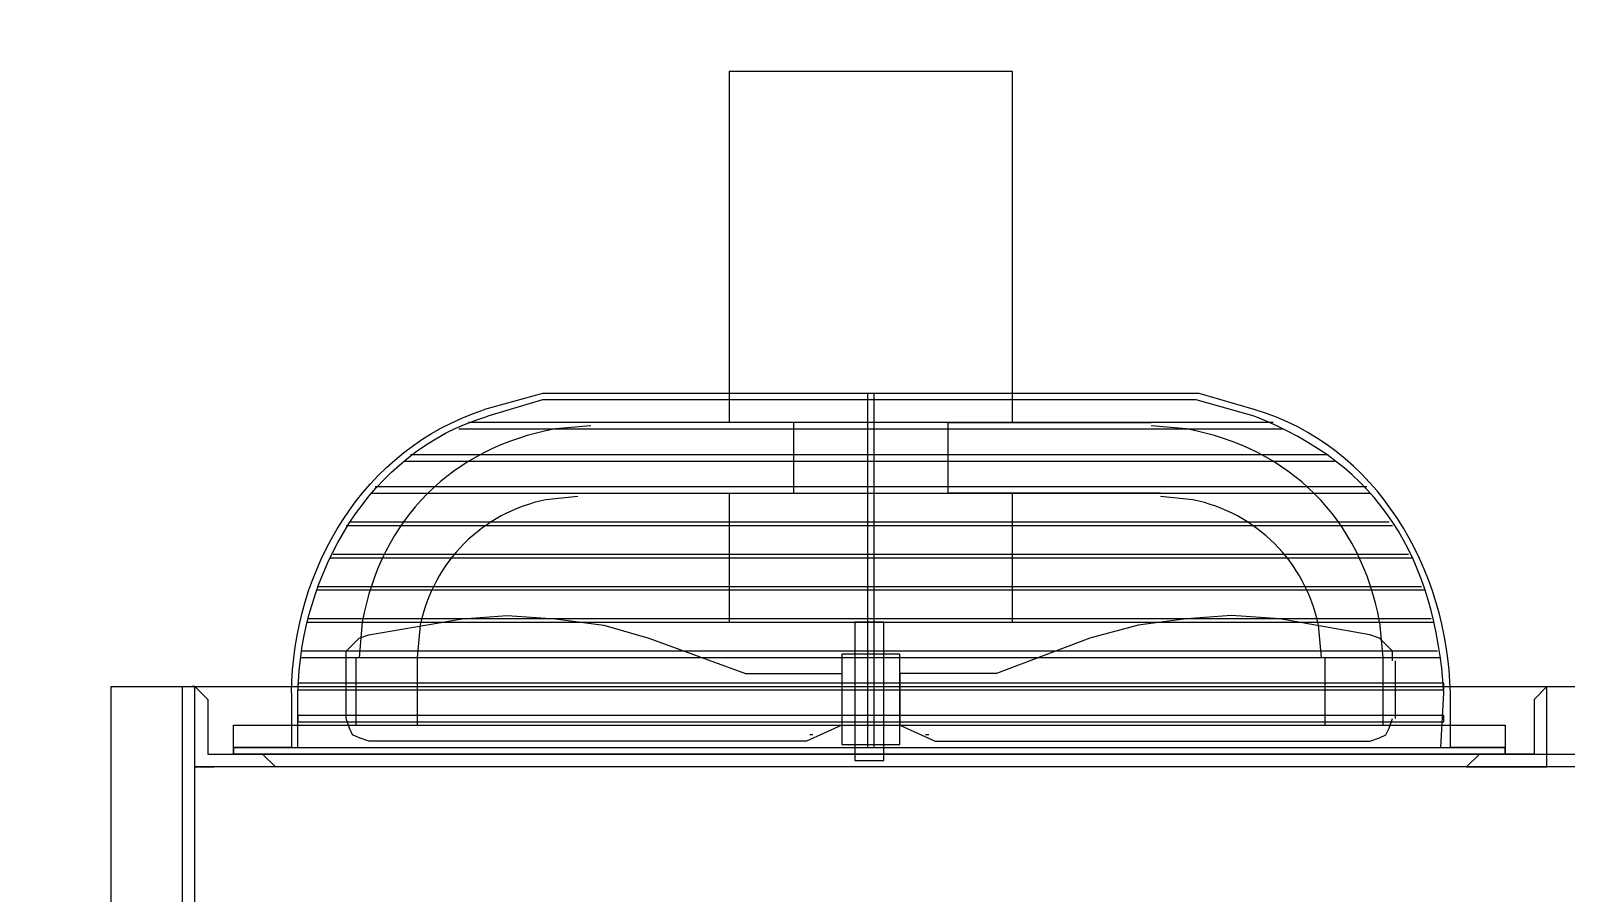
# Model space of a CAD drawing. Header units: metres. Extents: x 530339 to 530792, y 2675149 to 2675327.
# Drawn here: x 530573.107 to 530573.766, y 2675245.667 to 2675246.038 of the extents above; entities that cross this region are included whole.
import ezdxf

# ---------------------------------------------------------------- set-up
doc = ezdxf.new("R2010")
doc.units = ezdxf.units.M
doc.layers.add('300mm Hume Pipe', color=74, linetype='Continuous')
doc.layers.add('IDT', color=7, linetype='Continuous')

# ---------------------------------------------------------------- blocks, each defined once
blk = doc.blocks.new('IDT')
at = {"layer": 'IDT', "color": 0, "lineweight": 25}
for p, q in [((15.01424, 8.57175), (15.01424, 8.40715)), ((15.01977, 8.40715), (15.01977, 8.5676)), ((15.0502, 8.53717), (15.0502, 8.40715)), ((13.85793, 8.44173), (15.01424, 8.44173)), ((14.4679, 8.44173), (14.43332, 8.44173)), ((14.43332, 8.44173), (14.43332, 8.40715)), ((14.46236, 8.4362), (14.4679, 8.44173)), ((14.73069, 8.43896), (14.71825, 8.43896)), ((14.71825, 8.43896), (14.71825, 8.37949)), ((14.73069, 8.37949), (14.73069, 8.43896)), ((14.97966, 8.44173), (15.01424, 8.44173)), ((14.98519, 8.4362), (14.97966, 8.44173)), ((15.01424, 8.44173), (15.00594, 8.44173)), ((15.01424, 8.44173), (15.01424, 8.40715)), ((14.98519, 8.4362), (13.88697, 8.4362)), ((14.43885, 8.41268), (14.43885, 8.4362)), ((14.43885, 8.4362), (14.46236, 8.4362)), ((14.4513, 8.4362), (14.99764, 8.4362)), ((14.4513, 8.42375), (14.4513, 8.4362)), ((14.99764, 8.4362), (14.4513, 8.4362)), ((14.4513, 8.4362), (14.4513, 8.43343)), ((14.4513, 8.43343), (14.4513, 8.4362)), ((14.4513, 8.4362), (14.47896, 8.4362)), ((14.4513, 8.43343), (14.47481, 8.43343)), ((14.99764, 8.43343), (14.4513, 8.43343)), ((14.47481, 8.43343), (14.47481, 8.40992)), ((14.47896, 8.43343), (14.47758, 8.40992)), ((14.73623, 8.43205), (14.71133, 8.43205)), ((14.71133, 8.43205), (14.71133, 8.39332)), ((14.7224, 8.43343), (14.7224, 8.28128)), ((14.72516, 8.43343), (14.72516, 8.28128)), ((14.73623, 8.39332), (14.73623, 8.43205)), ((14.96998, 8.4362), (14.99764, 8.4362)), ((14.96998, 8.43343), (14.96998, 8.40992)), ((14.97275, 8.40992), (14.97275, 8.43343)), ((14.97275, 8.43343), (14.99764, 8.43343)), ((15.00871, 8.4362), (14.98519, 8.4362)), ((14.99764, 8.4362), (14.99764, 8.42375)), ((14.99764, 8.43343), (14.99764, 8.4362)), ((14.99764, 8.4362), (14.99764, 8.43343)), ((15.00871, 8.41268), (15.00871, 8.4362)), ((14.50248, 8.4279), (14.50109, 8.42513)), ((14.50524, 8.42928), (14.50248, 8.4279)), ((14.50939, 8.43066), (14.50524, 8.42928)), ((14.69612, 8.43066), (14.50939, 8.43066)), ((14.71133, 8.42375), (14.69612, 8.43066)), ((14.69888, 8.4279), (14.70027, 8.4279)), ((14.73623, 8.42375), (14.75144, 8.43066)), ((14.74868, 8.4279), (14.75006, 8.4279)), ((14.75144, 8.43066), (14.93955, 8.43066)), ((14.93955, 8.43066), (14.9437, 8.42928)), ((14.9437, 8.42928), (14.94647, 8.4279)), ((14.94647, 8.4279), (14.94785, 8.42513)), ((14.99764, 8.42375), (14.4513, 8.42375)), ((14.96998, 8.42237), (14.47758, 8.42237)), ((14.47758, 8.42237), (14.47758, 8.4196)), ((14.47758, 8.4196), (14.96998, 8.4196)), ((14.49833, 8.42098), (14.49833, 8.39609)), ((14.50109, 8.42513), (14.49971, 8.42098)), ((14.50386, 8.3947), (14.50386, 8.42375)), ((14.52875, 8.3947), (14.52875, 8.42375)), ((14.71133, 8.40162), (14.71133, 8.42375)), ((14.73623, 8.40162), (14.73623, 8.42375)), ((14.9188, 8.3947), (14.9188, 8.42375)), ((14.94508, 8.3947), (14.94508, 8.42375)), ((14.94785, 8.42513), (14.94923, 8.42098)), ((14.94923, 8.42098), (14.94923, 8.39609)), ((14.96998, 8.4196), (14.96998, 8.42237)), ((14.43332, 8.40715), (14.43885, 8.41268)), ((15.01424, 8.40715), (15.00871, 8.41268)), ((15.0502, 8.40715), (13.85793, 8.40715)), ((14.96998, 8.40853), (14.47758, 8.40853)), ((14.47758, 8.40853), (14.47758, 8.40577)), ((14.47758, 8.40577), (14.96998, 8.40577)), ((14.96998, 8.40577), (14.96998, 8.40853)), ((15.01424, 8.40715), (15.01562, 8.40715)), ((14.62972, 8.3864), (14.66984, 8.40162)), ((14.66984, 8.40162), (14.71133, 8.40162)), ((14.77772, 8.40162), (14.73623, 8.40162)), ((14.81922, 8.3864), (14.77772, 8.40162)), ((14.9686, 8.3947), (14.47896, 8.3947)), ((14.49971, 8.39609), (14.49971, 8.39194)), ((14.50524, 8.37949), (14.50386, 8.3947)), ((14.53014, 8.3947), (14.53152, 8.38087)), ((14.71133, 8.39332), (14.73623, 8.39332)), ((14.91742, 8.38087), (14.9188, 8.3947)), ((14.94232, 8.37949), (14.9437, 8.3947)), ((14.94923, 8.39609), (14.94923, 8.39194)), ((14.48034, 8.39194), (14.9686, 8.39194)), ((14.49971, 8.39194), (14.50524, 8.3864)), ((14.50524, 8.3864), (14.50939, 8.38502)), ((14.60898, 8.38087), (14.62972, 8.3864)), ((14.83858, 8.38087), (14.81922, 8.3864)), ((14.9437, 8.3864), (14.93955, 8.38502)), ((14.94923, 8.39194), (14.9437, 8.3864)), ((14.96583, 8.37949), (14.48173, 8.37949)), ((14.50939, 8.38502), (14.54812, 8.3781)), ((14.58823, 8.3781), (14.60898, 8.38087)), ((14.78464, 8.37949), (14.66292, 8.37949)), ((14.66292, 8.37949), (14.66292, 8.32416)), ((14.71825, 8.37949), (14.73069, 8.37949)), ((14.78464, 8.32416), (14.78464, 8.37949)), ((14.85933, 8.3781), (14.83858, 8.38087)), ((14.93955, 8.38502), (14.89944, 8.3781)), ((14.48311, 8.3781), (14.96583, 8.3781)), ((14.54812, 8.3781), (14.56887, 8.37672)), ((14.56887, 8.37672), (14.58823, 8.3781)), ((14.88008, 8.37672), (14.85933, 8.3781)), ((14.89944, 8.3781), (14.88008, 8.37672)), ((14.96168, 8.36566), (14.48588, 8.36566)), ((14.48726, 8.36427), (14.96168, 8.36427)), ((14.95615, 8.35182), (14.49141, 8.35182)), ((14.49279, 8.35044), (14.95477, 8.35044)), ((14.94923, 8.33799), (14.49971, 8.33799)), ((14.50109, 8.33661), (14.94785, 8.33661)), ((14.58546, 8.32693), (14.5993, 8.32554)), ((14.84965, 8.32554), (14.86348, 8.32693)), ((14.93817, 8.32416), (14.50939, 8.32416)), ((14.51077, 8.3214), (14.93678, 8.3214)), ((14.5993, 8.32416), (14.69058, 8.32416)), ((14.69058, 8.32416), (14.69058, 8.29373)), ((14.84965, 8.32416), (14.75697, 8.32416)), ((14.75697, 8.32416), (14.75697, 8.29373)), ((14.92434, 8.31033), (14.52461, 8.31033)), ((14.52737, 8.30756), (14.92157, 8.30756)), ((14.90082, 8.2965), (14.54674, 8.2965)), ((14.55089, 8.29373), (14.89667, 8.29373)), ((14.58823, 8.2965), (14.60344, 8.29512)), ((14.69058, 8.29373), (14.60344, 8.29373)), ((14.66292, 8.29373), (14.66292, 8.14297)), ((14.75697, 8.29373), (14.84411, 8.29373)), ((14.78464, 8.14297), (14.78464, 8.29373)), ((14.84411, 8.29512), (14.85933, 8.2965)), ((14.55918, 8.29097), (14.58408, 8.28405)), ((14.55918, 8.2882), (14.5827, 8.28128)), ((14.86486, 8.28405), (14.88837, 8.29097)), ((14.86486, 8.28128), (14.88976, 8.2882)), ((14.5827, 8.28128), (14.86486, 8.28128)), ((14.58408, 8.28405), (14.86486, 8.28405)), ((14.66292, 8.14297), (14.78464, 8.14297))]:
    blk.add_line(p, q, dxfattribs=at)
for centre, start, end in [((14.59929, 8.3947), 191.53413, 258.46587), ((14.84965, 8.3947), 281.53413, 348.46587)]:
    blk.add_arc(centre, 0.06917, start, end, dxfattribs=at)
for points in [[(14.47481, 8.40992), (14.47592, 8.35713), (14.50632, 8.30339), (14.55918, 8.2882)], [(14.47758, 8.40992), (14.48152, 8.35194), (14.50503, 8.31217), (14.55918, 8.29097)], [(14.96998, 8.40992), (14.96878, 8.35876), (14.9395, 8.30627), (14.88837, 8.29097)], [(14.97275, 8.40992), (14.9721, 8.35662), (14.94188, 8.30496), (14.88976, 8.2882)], [(14.50524, 8.37949), (14.51322, 8.33527), (14.54402, 8.30447), (14.58823, 8.2965)], [(14.85933, 8.2965), (14.90354, 8.30447), (14.93434, 8.33527), (14.94232, 8.37949)]]:
    blk.add_open_spline(points, degree=3, dxfattribs=at)

msp = doc.modelspace()

# ---------------------------------------------------------------- hatches: boundary and pattern name
at = {"layer": '300mm Hume Pipe'}
h = msp.add_hatch(dxfattribs=at)
h.set_pattern_fill('ANSI37', color=74, scale=0.1)
h.set_pattern_definition([(45, (-0.2313, -0.1963), (-0.224506403027, 0.224506403027), []), (135, (-0.2313, -0.1963), (-0.224506403027, -0.224506403027), [])])
edge = h.paths.add_edge_path()
edge.add_line((530598.29193, 2675252.84624), (530557.48865, 2675252.84624))
edge.add_arc((530557.48865, 2675251.94624), 0.9, 90, 180)
edge.add_line((530556.58865, 2675251.94624), (530556.59096, 2675245.67077))
edge.add_line((530556.59096, 2675245.67077), (530556.29096, 2675245.67077))
edge.add_line((530556.29096, 2675245.67077), (530556.28865, 2675252.24624))
edge.add_arc((530557.18865, 2675252.24624), 0.9, 90, 180, ccw=False)
edge.add_line((530557.18865, 2675253.14624), (530598.29193, 2675253.14624))
edge.add_line((530598.29193, 2675253.14624), (530598.29193, 2675252.84624))
h = msp.add_hatch(dxfattribs=at)
h.set_pattern_fill('ANSI37', color=74, scale=0.1)
h.set_pattern_definition([(45, (0.1918, -0.1963), (-0.224506403027, 0.224506403027), []), (135, (0.1918, -0.1963), (-0.224506403027, -0.224506403027), [])])
edge = h.paths.add_edge_path()
edge.add_line((530598.29193, 2675252.47542), (530557.91174, 2675252.47542))
edge.add_arc((530557.91174, 2675251.57542), 0.9, 90, 180)
edge.add_line((530557.01174, 2675251.57542), (530557.01405, 2675245.67077))
edge.add_line((530557.01405, 2675245.67077), (530556.71405, 2675245.67077))
edge.add_line((530556.71405, 2675245.67077), (530556.71174, 2675251.87542))
edge.add_arc((530557.61174, 2675251.87542), 0.9, 90, 180, ccw=False)
edge.add_line((530557.61174, 2675252.77542), (530598.29193, 2675252.77542))
edge.add_line((530598.29193, 2675252.77542), (530598.29193, 2675252.47542))

# ---------------------------------------------------------------- block references
at = {"layer": 'IDT', "color": 8, "rotation": 180}
msp.add_blockref('IDT', (530588.19128, 2675254.16297), dxfattribs=at)

doc.saveas('drawing.dxf')
